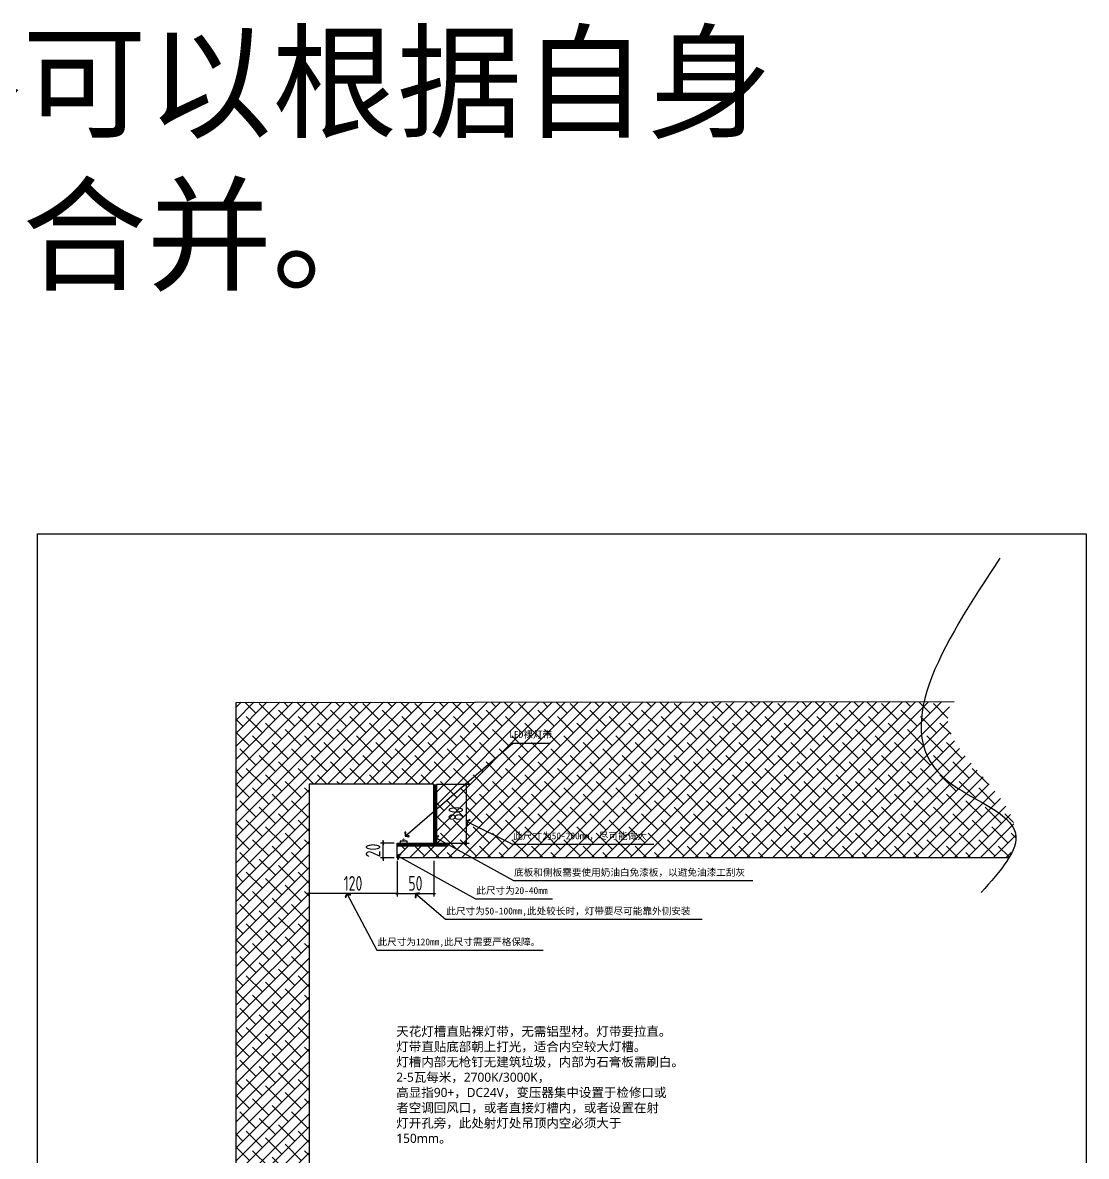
# Model space of a CAD drawing. Extents: x 11992 to 29481, y -6727 to 6811.
# Drawn here: x 26007 to 27457, y 3562 to 5108 of the extents above; entities that cross this region are included whole.
import ezdxf

# ---------------------------------------------------------------- set-up
doc = ezdxf.new("R2010")
doc.units = 0
doc.header["$MEASUREMENT"] = 0
doc.layers.get('0').update_dxf_attribs({"color": 8, "linetype": 'CONTINUOUS'})
doc.layers.get('Defpoints').update_dxf_attribs({"color": 8, "linetype": 'CONTINUOUS'})
doc.layers.add('zoylight 3编号', color=7, linetype='CONTINUOUS')
doc.layers.add('zoylight 6节点', color=8, linetype='CONTINUOUS')
doc.styles.add('CCD-DIM', font='archs.shx', dxfattribs={"width": 0.8})
doc.styles.get("Standard").update_dxf_attribs({"font": 'arial.ttf'})
doc.styles.add('尺寸标注', font='ARCHS.SHX', dxfattribs={"width": 0.8})
doc.dimstyles.new('CCD_DIM_5', dxfattribs={"dimscale": 20, "dimtxt": 1, "dimasz": 0.1, "dimexe": 0.2, "dimexo": 0.2, "dimgap": 0.2, "dimtad": 1, "dimdec": 0, "dimrnd": 1, "dimzin": 12, "dimdsep": 46, "dimtxsty": 'CCD-DIM', "dimblk": 'CCD_Dimension_Tick', "dimcen": 0.125, "dimclrd": 44, "dimclre": 44, "dimclrt": 50, "dimadec": 0, "dimazin": 0, "dimtfac": 1, "dimtdec": 0, "dimtix": 1, "dimtmove": 2, "dimatfit": 3, "dimldrblk": 'CCD_Leader_Dot', "dimfxl": 0, "dimtvp": 1, "dimtolj": 1, "dimtzin": 0, "dimarcsym": 0})
doc.dimstyles.new('海龍[布局]1：1', dxfattribs={"dimtxt": 2.25, "dimasz": 1, "dimexe": 1.5, "dimexo": 1, "dimgap": 1, "dimtad": 1, "dimdec": 0, "dimrnd": 5, "dimdsep": 46, "dimtxsty": '尺寸标注', "dimblk": 'ARCHTICK', "dimcen": 1, "dimclrd": 44, "dimclre": 44, "dimclrt": 2, "dimadec": 0, "dimazin": 2, "dimtfac": 1, "dimtdec": 4, "dimtix": 1, "dimtmove": 2, "dimatfit": 3, "dimldrblk": 'hl_arrow2', "dimfxl": 0, "dimtolj": 1, "dimarcsym": 0})

# ---------------------------------------------------------------- blocks, each defined once
blk = doc.blocks.new('_ArchTick')
at = {"color": 0, "linetype": 'ByBlock', "const_width": 0.15}
blk.add_lwpolyline([(-0.5, -0.5), (0.5, 0.5)], dxfattribs=at)
blk = doc.blocks.new('hl_arrow2')
at = {"color": 4}
blk.add_line((-0.22, 0), (-1, 0), dxfattribs=at)
blk.add_lwpolyline([(-0.22, 0), (-0.86, -0.69), (-0.65, -0.86), (0, 0), (-0.65, 0.86), (-0.86, 0.69)], close=True, dxfattribs=at)
for points in [[(-0.86, 0.69), (-0.65, 0.86), (-0.22, 0), (0, 0)], [(-0.86, -0.69), (-0.65, -0.86), (-0.22, 0), (0, 0)]]:
    blk.add_solid(points, dxfattribs=at)
blk = doc.blocks.new('sdafsdfsdf')
at = {"layer": 'zoylight 6节点', "color": 2, "const_width": 0.6}
for points in [[(-6.2, 0), (-4, 2.1)], [(-2.5, 0), (-6.2, 0)], [(-6.2, 0), (-4, -2.1)]]:
    blk.add_lwpolyline(points, dxfattribs=at)
at = {"layer": 'zoylight 6节点', "color": 1}
blk.add_lwpolyline([(0, 4.8), (-2.5, 4.8), (-2.5, -4.8), (0, -4.8)], close=True, dxfattribs=at)
blk = doc.blocks.new('CCD_Dimension_Tick')
at = {"color": 0, "linetype": 'ByBlock'}
for p, q in [((-1.09, 0), (0, 0)), ((0, 0), (1.09, 0))]:
    blk.add_line(p, q, dxfattribs=at)
at = {"color": 0, "linetype": 'Continuous', "const_width": 0.608}
blk.add_lwpolyline([(-0.61, -0.61), (0.61, 0.61)], dxfattribs=at)
blk = doc.blocks.new('*D143')
at = {"layer": 'Defpoints', "color": 0}
for p in [(41974.7, 76612.1), (42094.6, 76612.1), (41974.7, 76563.3)]:
    blk.add_point(p, dxfattribs=at)
at = {"layer": 'zoylight 6节点', "color": 44, "lineweight": -2}
for p, q in [((41974.7, 76608.1), (41974.7, 76559.3)), ((42094.6, 76608.1), (42094.6, 76559.3)), ((42092.6, 76563.3), (41976.7, 76563.3))]:
    blk.add_line(p, q, dxfattribs=at)
at = {"layer": 'zoylight 6节点', "color": 44, "lineweight": -2, "xscale": 2, "yscale": 2, "zscale": 2, "rotation": 180}
blk.add_blockref('CCD_Dimension_Tick', (41974.7, 76563.3), dxfattribs=at)
at = {"layer": 'zoylight 6节点', "color": 44, "lineweight": -2, "xscale": 2, "yscale": 2, "zscale": 2}
blk.add_blockref('CCD_Dimension_Tick', (42094.6, 76563.3), dxfattribs=at)
at = {"layer": 'zoylight 6节点', "color": 50, "insert": (42034.6, 76577.3), "char_height": 20, "attachment_point": 5, "style": 'CCD-DIM'}
blk.add_mtext('\\A1;120', dxfattribs=at)
blk = doc.blocks.new('CCD_Leader_Dot')
at = {"color": 0, "linetype": 'ByBlock'}
blk.add_line((-5, 0), (-10, 0), dxfattribs=at)
at = {"color": 0, "linetype": 'ByBlock', "const_width": 5}
blk.add_lwpolyline([(-2.5, 0, 1), (2.5, 0, 1)], format="xyb", close=True, dxfattribs=at)
blk = doc.blocks.new('*D144')
at = {"layer": 'Defpoints', "color": 0}
for p in [(42094.6, 76612.1), (42144.7, 76612.1), (42144.7, 76563.3)]:
    blk.add_point(p, dxfattribs=at)
at = {"layer": 'zoylight 6节点', "color": 44, "lineweight": -2}
for p, q in [((42094.6, 76608.1), (42094.6, 76559.3)), ((42144.7, 76608.1), (42144.7, 76559.3)), ((42096.6, 76563.3), (42142.7, 76563.3))]:
    blk.add_line(p, q, dxfattribs=at)
at = {"layer": 'zoylight 6节点', "color": 44, "lineweight": -2, "xscale": 2, "yscale": 2, "zscale": 2, "rotation": 180}
blk.add_blockref('CCD_Dimension_Tick', (42094.6, 76563.3), dxfattribs=at)
at = {"layer": 'zoylight 6节点', "color": 44, "lineweight": -2, "xscale": 2, "yscale": 2, "zscale": 2}
blk.add_blockref('CCD_Dimension_Tick', (42144.7, 76563.3), dxfattribs=at)
at = {"layer": 'zoylight 6节点', "color": 50, "insert": (42119.7, 76577.3), "char_height": 20, "attachment_point": 5, "style": 'CCD-DIM'}
blk.add_mtext('\\A1;50', dxfattribs=at)
blk = doc.blocks.new('*D145')
at = {"layer": 'Defpoints', "color": 0}
for p in [(42075.9, 76632.2), (42094.6, 76632.2), (42094.6, 76612.1)]:
    blk.add_point(p, dxfattribs=at)
at = {"layer": 'zoylight 6节点', "color": 44, "lineweight": -2}
for p, q in [((42090.6, 76632.2), (42071.9, 76632.2)), ((42075.9, 76634.2), (42075.9, 76636.2)), ((42075.9, 76612.1), (42075.9, 76632.2)), ((42090.6, 76612.1), (42071.9, 76612.1)), ((42075.9, 76610.1), (42075.9, 76608.1))]:
    blk.add_line(p, q, dxfattribs=at)
at = {"layer": 'zoylight 6节点', "color": 44, "lineweight": -2, "xscale": 2, "yscale": 2, "zscale": 2}
for p, rotation in [((42075.9, 76632.2), 270), ((42075.9, 76612.1), 90)]:
    blk.add_blockref('CCD_Dimension_Tick', p, dxfattribs=dict(at, rotation=rotation))
at = {"layer": 'zoylight 6节点', "color": 50, "insert": (42061.9, 76622.1), "char_height": 20, "attachment_point": 5, "rotation": 90, "style": 'CCD-DIM'}
blk.add_mtext('\\A1;20', dxfattribs=at)
blk = doc.blocks.new('*D146')
at = {"layer": 'Defpoints', "color": 0}
for p in [(42144.5, 76712.4), (42144.5, 76632.2), (42188.8, 76632.2)]:
    blk.add_point(p, dxfattribs=at)
at = {"layer": 'zoylight 6节点', "color": 44, "lineweight": -2}
for p, q in [((42148.5, 76712.4), (42192.8, 76712.4)), ((42188.8, 76710.4), (42188.8, 76634.2)), ((42148.5, 76632.2), (42192.8, 76632.2))]:
    blk.add_line(p, q, dxfattribs=at)
at = {"layer": 'zoylight 6节点', "color": 44, "lineweight": -2, "xscale": 2, "yscale": 2, "zscale": 2}
for p, rotation in [((42188.8, 76712.4), 90), ((42188.8, 76632.2), 270)]:
    blk.add_blockref('CCD_Dimension_Tick', p, dxfattribs=dict(at, rotation=rotation))
at = {"layer": 'zoylight 6节点', "color": 50, "insert": (42174.8, 76672.3), "char_height": 20, "attachment_point": 5, "rotation": 90, "style": 'CCD-DIM'}
blk.add_mtext('\\A1;80', dxfattribs=at)
blk = doc.blocks.new('dffffdfdf')
at = {"layer": 'zoylight 6节点'}
h = blk.add_hatch(dxfattribs=at)
h.set_pattern_fill('ANSI38', color=251, scale=100)
h.set_pattern_definition([(45, (145428.604, -1570.496), (-8.8388348, 8.8388348), []), (135, (145428.604, -1570.496), (-26.5165043, 8.8388348), [31.25, -18.75])])
h.paths.add_polyline_path([(-187.2, 1551), (-185.9, 1565.9), (-1159.6, 1565.9), (-1159.7, 304.5), (-1059.7, 304.5), (-1059.7, 1454), (-889.8, 1454), (-889.8, 1373.8), (-939.7, 1373.8), (-939.7, 1353.7), (-106, 1353.7), (-104.1, 1357.2), (-102.4, 1360.7), (-100.9, 1364.3), (-99.6, 1367.8), (-98.5, 1371.4), (-97.6, 1375), (-97, 1378.6), (-96.6, 1382.2), (-96.5, 1385.8), (-96.7, 1389.5), (-97.1, 1393.1), (-97.8, 1396.8), (-98.8, 1400.5), (-100, 1404.2), (-101.4, 1407.9), (-103, 1411.6), (-104.9, 1415.3), (-106.9, 1419), (-109, 1422.7), (-111.4, 1426.5), (-113.9, 1430.2), (-116.5, 1433.9), (-119.2, 1437.7), (-122, 1441.4), (-124.9, 1445.1), (-127.9, 1448.8), (-131, 1452.5), (-134.1, 1456.3), (-137.2, 1459.9), (-140.4, 1463.6), (-143.6, 1467.3), (-146.8, 1471), (-149.9, 1474.6), (-153, 1478.2), (-156.1, 1481.8), (-159.1, 1485.4), (-162.1, 1489), (-165, 1492.5), (-167.8, 1496.1), (-170.4, 1499.5), (-173, 1503), (-175.4, 1506.5), (-177.6, 1509.9), (-179.7, 1513.3), (-181.6, 1516.6), (-183.3, 1519.9), (-184.9, 1523.2), (-186.2, 1526.5), (-187.2, 1529.7), (-188.1, 1532.9), (-188.6, 1536), (-188.9, 1539.1), (-189, 1542.2), (-188.7, 1545.2), (-188.1, 1548.1)])
at = {"layer": 'zoylight 6节点', "color": 251}
for p, q in [((-1159.7, 1565.3), (-1159.7, 304.5)), ((-1059.7, 1454), (-1059.7, 304.5))]:
    blk.add_line(p, q, dxfattribs=at)
blk.add_lwpolyline([(-1430.1, 1795.5), (0, 1795.5), (0, 0), (-1430.1, 0)], close=True, dxfattribs=at)
for points in [[(-180.2, 1566.5), (-1159.7, 1565.3)], [(-106, 1353.7), (-939.7, 1353.7), (-939.7, 1373.8), (-889.8, 1373.8), (-889.8, 1373.8), (-889.8, 1373.8), (-889.8, 1454), (-1059.7, 1454)]]:
    blk.add_lwpolyline(points, dxfattribs=at)
at = {"layer": 'zoylight 6节点', "color": 7, "ltscale": 100, "const_width": 5}
for points in [[(-887.3, 1454), (-887.3, 1373.8)], [(-939.7, 1371.3), (-869.7, 1371.3)]]:
    blk.add_lwpolyline(points, dxfattribs=at)
at = {"layer": 'zoylight 6节点', "color": 251}
blk.add_spline([(-118, 1762.3), (-188.2, 1457.8), (-96.5, 1387.3), (-143.3, 1306.4)], degree=3, dxfattribs=at)
at = {"layer": 'zoylight 6节点', "rotation": 270}
blk.add_blockref('sdafsdfsdf', (-930.7, 1373.8), dxfattribs=at)
at = {"layer": 'zoylight 6节点', "color": 3, "char_height": 9.375, "attachment_point": 1}
for s, width, insert in [('{\\fSimSun|b0|i0|c134|p2;LED裸灯带}', 61.268, (-786.7, 1526.6)), ('{\\fSimSun|b0|i0|c134|p2;此尺寸为50-200mm，尽可能做大}', 199.458, (-781.4, 1388.3)), ('{\\fSimSun|b0|i0|c134|p2;底板和侧板需要使用奶油白免漆板，以避免油漆工刮灰}', 330.692, (-780.2, 1338.5)), ('{\\fSimSun|b0|i0|c134|p2;此尺寸为20-40mm}', 118.078, (-831.7, 1313.8)), ('{\\fSimSun|b0|i0|c134|p2;此尺寸为50-100mm,此处较长时，灯带要尽可能靠外侧安装}', 364.409, (-872.6, 1285.8)), ('{\\fSimSun|b0|i0|c134|p2;此尺寸为120mm,此尺寸需要严格保障。}', 222.557, (-966.4, 1243.7))]:
    blk.add_mtext_dynamic_manual_height_columns(s, width=width, gutter_width=50, heights=[0], dxfattribs=dict(at, insert=insert))
at = {"layer": 'zoylight 6节点', "color": 8, "insert": (-940.8, 1123.3), "char_height": 12.5, "width": 371.596, "attachment_point": 1}
blk.add_mtext('{\\fMicrosoft YaHei|b0|i0|c134|p34;\\C4;天花灯槽直贴裸灯带，无需铝型材。灯带要拉直。\\P灯带直贴底部朝上打光，适合内空较大灯槽。\\P灯槽内部无枪钉无建筑垃圾，内部为石膏板需刷白。\\P2-5瓦每米，2700K/3000K，\\P高显指90+，DC24V，变压器集中设置于检修口或者空调回风口，或者直接灯槽内，或者设置在射灯开孔旁，此处射灯处吊顶内空必须大于150mm。}', dxfattribs=at)
at = {"layer": 'zoylight 6节点'}
for p1, p2, distance, picture, middle in [((-889.8, 1454), (-889.8, 1373.8), 44.3, '*D146', (-859.5, 1413.9)), ((-939.7, 1353.7), (-939.7, 1373.8), 18.7, '*D145', (-972.5, 1363.7)), ((-939.7, 1353.7), (-1059.7, 1353.7), 48.8, '*D143', (-999.7, 1318.9)), ((-939.7, 1353.7), (-889.7, 1353.7), -48.8, '*D144', (-914.7, 1318.9))]:
    dim = blk.add_aligned_dim(p1=p1, p2=p2, distance=distance, dimstyle='CCD_DIM_5', dxfattribs=at)
    dim.commit()
    dim.dimension.update_dxf_attribs({"geometry": picture, "text_midpoint": middle, "insert": (-43034.4, -75258.4)})
for points in [[(-928.8, 1383.3), (-782.1, 1510), (-731.9, 1510)], [(-845.5, 1403.8), (-782.3, 1372.4), (-589.5, 1372.4)], [(-888.2, 1381.7), (-781.1, 1322.7), (-454.7, 1322.7)], [(-939.7, 1357.1), (-832.6, 1298), (-728, 1298)], [(-1008.4, 1304.9), (-967.3, 1227.9), (-740.5, 1227.9)], [(-914.7, 1304.9), (-873.6, 1270), (-523.8, 1270)]]:
    blk.add_leader(points, dimstyle='海龍[布局]1：1', override={"dimasz": 5, "dimclrd": 4}, dxfattribs=at)

msp = doc.modelspace()

# ---------------------------------------------------------------- block references
at = {"layer": 'zoylight 6节点'}
msp.add_blockref('dffffdfdf', (27457.5, 2615.1), dxfattribs=at)

# ---------------------------------------------------------------- texts
at = {"layer": 'zoylight 3编号', "color": 8, "insert": (24983.3, 5089.1), "char_height": 125, "width": 2189.934, "attachment_point": 1}
msp.add_mtext('{\\fMicrosoft YaHei|b0|i0|c134|p34;\\C4;开关控制回路可以根据自身习惯增补或者合并。}', dxfattribs=at)

doc.saveas('drawing.dxf')
